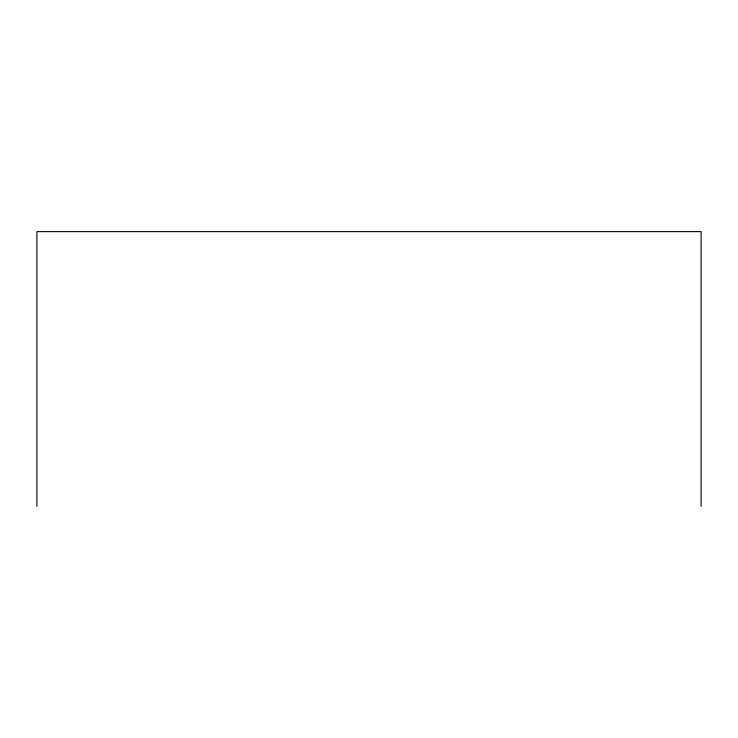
<?xml version="1.0" encoding="UTF-8"?>
<svg xmlns="http://www.w3.org/2000/svg" width="738" height="738" viewBox="0 0 738 738"><rect width="100%" height="100%" fill="white"/><g stroke="black" fill="none" stroke-linecap="round" stroke-linejoin="round"><path stroke-width="1.11" d="M701.1 506.379L701.1 231.621L36.9 231.621L36.9 506.379"/></g></svg>
